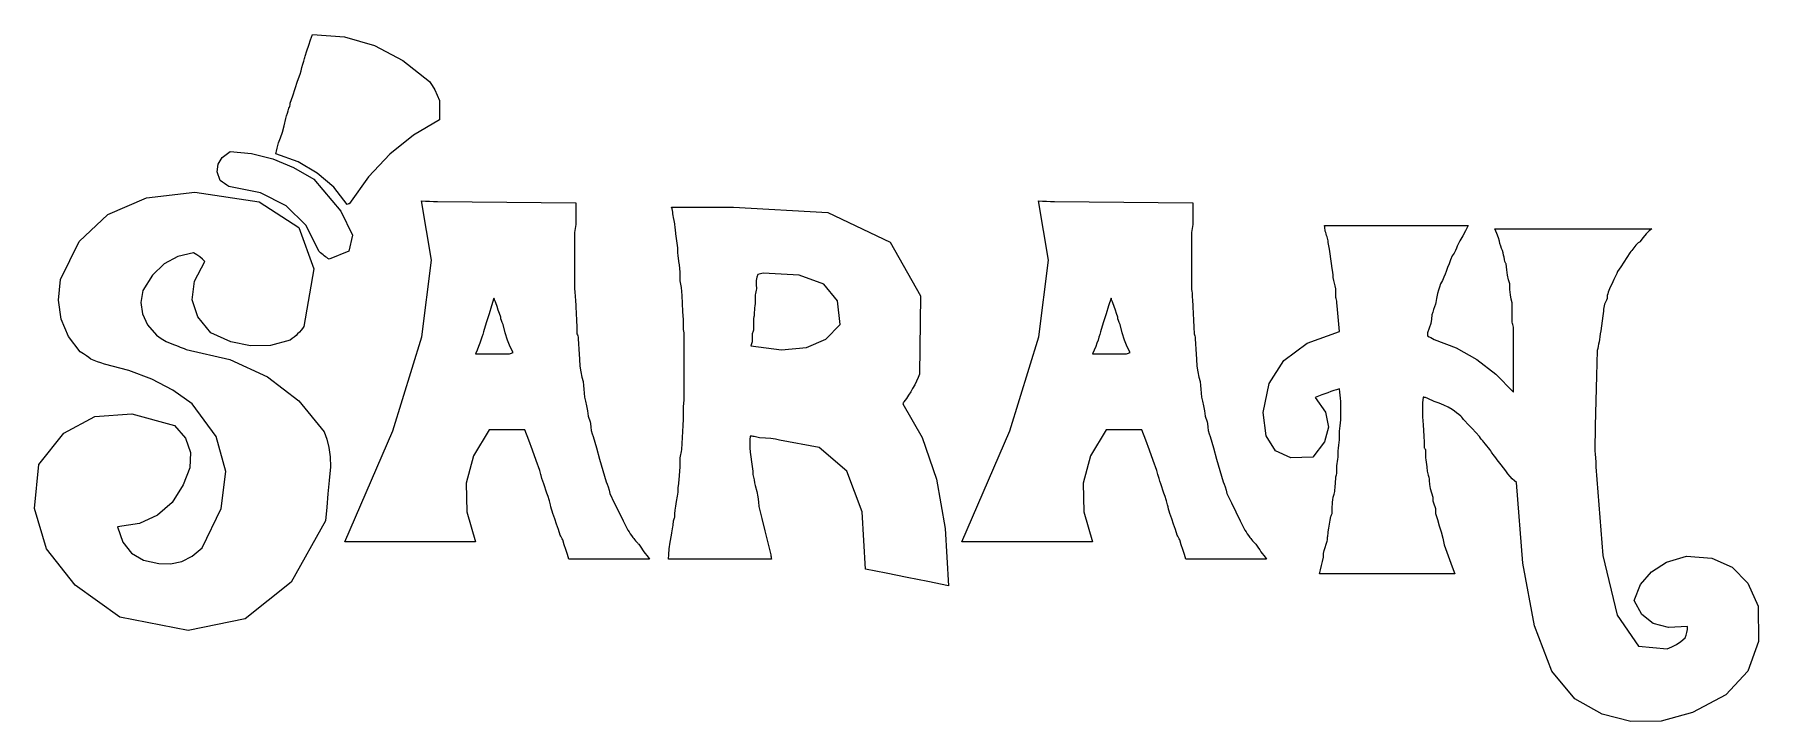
# Model space of a CAD drawing. Extents: x 2 to 63, y 1.1 to 25.5.
import ezdxf

# ---------------------------------------------------------------- set-up
doc = ezdxf.new("R2010")
doc.units = 0
doc.layers.add('Layer_1', color=7, linetype='CONTINUOUS')

msp = doc.modelspace()

# ---------------------------------------------------------------- linework, layer by layer
at = {"layer": 'Layer_1', "color": 7}
for points in [[(11.620362, 24.692259), (11.686114, 24.884037), (11.751867, 25.075813), (11.817619, 25.267591), (11.883371, 25.459367), (13.01348, 25.371686), (14.080581, 25.06484), (15.084673, 24.538826), (16.025758, 23.793646), (16.121639, 23.652543), (16.212046, 23.492269), (16.296978, 23.312824), (16.376437, 23.114207), (16.376437, 22.944349), (16.376437, 22.774488), (16.376437, 22.60463), (16.376437, 22.434769), (15.454529, 21.896413), (14.617556, 21.223818), (13.865518, 20.416987), (13.198415, 19.47592), (13.176497, 19.46497), (13.15458, 19.454019), (13.132662, 19.443069), (13.110745, 19.432119), (12.632666, 20.045797), (12.053223, 20.549894), (11.372416, 20.94441), (10.590245, 21.229344), (10.612162, 21.327972), (10.634079, 21.4266), (10.655997, 21.525229), (10.677914, 21.623857), (10.75188, 21.800559), (10.82037, 22.001922), (10.883385, 22.227948), (10.940923, 22.478637), (10.968321, 22.571788), (10.995716, 22.664935), (11.023114, 22.758082), (11.05051, 22.851233), (11.069681, 22.878608), (11.083377, 22.916959), (11.091598, 22.966278), (11.094336, 23.02656), (11.182005, 23.284088), (11.269675, 23.541619), (11.357345, 23.799147), (11.445014, 24.056677), (11.47789, 24.171742), (11.510766, 24.28681), (11.543642, 24.401874), (11.576518, 24.516942), (11.587477, 24.560777), (11.598436, 24.604612), (11.609395, 24.648446), (11.620353, 24.692281)], [(8.61767, 20.286885), (8.516299, 20.589611), (8.540953, 20.862204), (8.691637, 21.104669), (8.968347, 21.317002), (9.728602, 21.238914), (10.475162, 21.048502), (11.208026, 20.745773), (11.927196, 20.33072), (12.890184, 19.200598), (13.302503, 18.352664), (13.164152, 17.786924), (12.47513, 17.503376), (12.43129, 17.526659), (12.387453, 17.55268), (12.34362, 17.581447), (12.299791, 17.61296), (12.255951, 17.647199), (12.212114, 17.684184), (12.168281, 17.72391), (12.124452, 17.766381), (11.645004, 18.699233), (10.951865, 19.39374), (10.045035, 19.849898), (8.924513, 20.067709), (8.847802, 20.122502), (8.771091, 20.177296), (8.69438, 20.232089), (8.617669, 20.286883)], [(2.962981, 16.780099), (3.630091, 18.123903), (4.64514, 19.086893), (6.008128, 19.669078), (7.719056, 19.870452), (9.998459, 19.532093), (11.401171, 18.626631), (11.92719, 17.154058), (11.576517, 15.114379), (11.529937, 15.048621), (11.477882, 14.982866), (11.420351, 14.917117), (11.357343, 14.85137), (11.299805, 14.796571), (11.23679, 14.741786), (11.1683, 14.686978), (11.094335, 14.632199), (10.392974, 14.443167), (9.691616, 14.423976), (8.990261, 14.574654), (8.288908, 14.895205), (7.82316, 15.455461), (7.631382, 16.062298), (7.713574, 16.71571), (8.069734, 17.415703), (7.987541, 17.500627), (7.894391, 17.580075), (7.790284, 17.654048), (7.675221, 17.722547), (7.119065, 17.597886), (6.634142, 17.333503), (6.220452, 16.929406), (5.877995, 16.385586), (5.809501, 15.96641), (5.867033, 15.563676), (6.050592, 15.177385), (6.360177, 14.807535), (6.523185, 14.692454), (6.705373, 14.588342), (6.90674, 14.495208), (7.127286, 14.413025), (7.198518, 14.38565), (7.26975, 14.358274), (7.340981, 14.330899), (7.412212, 14.303523), (8.958754, 13.940501), (10.288864, 13.333666), (11.402543, 12.482992), (12.299791, 11.388506), (12.395674, 11.121383), (12.464164, 10.824146), (12.505261, 10.49674), (12.518966, 10.139221), (12.475131, 9.66252), (12.431296, 9.18579), (12.387461, 8.709088), (12.343627, 8.232387), (11.124467, 6.054365), (9.505318, 4.758485), (7.48618, 4.344804), (5.067052, 4.813293), (3.48215, 5.957111), (2.47532, 7.24063), (2.046561, 8.663905), (2.195873, 10.22688), (3.087636, 11.332344), (4.184875, 11.930937), (5.48759, 12.022744), (6.995783, 11.60768), (7.384813, 11.155616), (7.56563, 10.654277), (7.538235, 10.103605), (7.302626, 9.5036), (6.919069, 8.884433), (6.40401, 8.429632), (5.757448, 8.139225), (4.979383, 8.013213), (5.169788, 7.480349), (5.478001, 7.087214), (5.904021, 6.833806), (6.447848, 6.720099), (6.864275, 6.705141), (7.258788, 6.791445), (7.631384, 6.979123), (7.982066, 7.268146), (8.650542, 8.664018), (8.814921, 9.980415), (8.475203, 11.217395), (7.631387, 12.374901), (6.943726, 12.857078), (6.195795, 13.251596), (5.387592, 13.558428), (4.519117, 13.777602), (4.398572, 13.821431), (4.278026, 13.86526), (4.15748, 13.909118), (4.036935, 13.952947), (3.972551, 14.010492), (3.888991, 14.073484), (3.786253, 14.141979), (3.664339, 14.21595), (3.250648, 14.762529), (2.995858, 15.372095), (2.899969, 16.044687), (2.962982, 16.780297)], [(15.740832, 19.563589), (15.883295, 19.558114), (16.025758, 19.552639), (16.168222, 19.547164), (16.310685, 19.541689), (17.532579, 19.530739), (18.754474, 19.519788), (19.976369, 19.508838), (21.198263, 19.497888), (21.198263, 19.30611), (21.198263, 19.114334), (21.198263, 18.922555), (21.198263, 18.73078), (21.187305, 18.659547), (21.176346, 18.588314), (21.165387, 18.517084), (21.154429, 18.445851), (21.154429, 17.941751), (21.154429, 17.437652), (21.154429, 16.933552), (21.154429, 16.429452), (21.164013, 16.362323), (21.17086, 16.292462), (21.174972, 16.219863), (21.176355, 16.144526), (21.185939, 16.066441), (21.192785, 15.985618), (21.196897, 15.902061), (21.19828, 15.815766), (21.209239, 15.574675), (21.220198, 15.333583), (21.231156, 15.092492), (21.242115, 14.851401), (21.261289, 14.823997), (21.274986, 14.78564), (21.283207, 14.736325), (21.285944, 14.676071), (21.296903, 14.495251), (21.307862, 14.314431), (21.31882, 14.133611), (21.329779, 13.952791), (21.346213, 13.714427), (21.373608, 13.503465), (21.411965, 13.319936), (21.461285, 13.163783), (21.472243, 13.026792), (21.483202, 12.889801), (21.494161, 12.752811), (21.505119, 12.615848), (21.54621, 12.466525), (21.581823, 12.303513), (21.611962, 12.126785), (21.636625, 11.936398), (21.658542, 11.870641), (21.68046, 11.804883), (21.702377, 11.739125), (21.724295, 11.673395), (21.72977, 11.546), (21.746206, 11.426818), (21.773604, 11.315848), (21.811965, 11.213119), (21.927031, 10.813126), (22.042097, 10.413132), (22.157164, 10.013139), (22.27223, 9.613145), (22.31332, 9.529579), (22.348934, 9.432325), (22.379072, 9.321384), (22.403736, 9.196726), (22.562637, 8.873441), (22.721538, 8.550155), (22.880439, 8.226869), (23.03934, 7.903584), (23.083175, 7.837826), (23.12701, 7.772068), (23.170844, 7.706311), (23.214679, 7.640581), (23.247555, 7.602227), (23.280431, 7.563873), (23.313308, 7.525519), (23.346184, 7.487165), (23.368101, 7.465152), (23.390018, 7.443138), (23.411936, 7.421125), (23.433853, 7.399112), (23.477688, 7.333354), (23.521523, 7.267596), (23.565357, 7.201838), (23.609192, 7.136081), (23.658506, 7.070323), (23.70782, 7.004565), (23.757135, 6.938807), (23.806449, 6.873078), (23.094134, 6.873078), (22.381818, 6.873078), (21.669503, 6.873078), (20.957188, 6.873078), (20.902394, 7.042919), (20.847601, 7.212789), (20.792807, 7.382658), (20.738014, 7.552528), (20.716096, 7.596357), (20.694179, 7.640186), (20.672262, 7.684015), (20.650344, 7.727872), (20.584592, 7.919642), (20.51884, 8.111412), (20.453088, 8.303182), (20.387336, 8.494981), (20.365418, 8.571689), (20.343501, 8.648397), (20.321584, 8.725105), (20.299666, 8.801813), (20.288707, 8.845642), (20.277749, 8.889471), (20.26679, 8.9333), (20.255831, 8.977157), (20.217476, 9.092219), (20.179121, 9.207281), (20.140765, 9.322343), (20.10241, 9.437433), (20.069534, 9.536042), (20.036658, 9.634679), (20.003782, 9.733287), (19.970906, 9.831924), (19.959947, 9.875753), (19.948988, 9.919582), (19.938029, 9.963411), (19.927071, 10.007268), (19.795566, 10.368908), (19.664062, 10.730547), (19.532557, 11.092187), (19.401053, 11.453827), (19.083251, 11.453827), (18.765449, 11.453827), (18.447647, 11.453827), (18.129844, 11.453827), (17.581907, 10.531891), (17.318898, 9.563417), (17.340815, 8.548377), (17.647661, 7.48677), (16.491518, 7.48677), (15.335376, 7.48677), (14.179233, 7.48677), (13.023091, 7.48677), (14.729906, 11.422302), (15.751804, 14.74688), (16.088784, 17.46054), (15.740848, 19.563245)], [(37.572611, 19.563589), (37.715074, 19.558114), (37.857537, 19.552639), (38, 19.547164), (38.142463, 19.541689), (39.364358, 19.530739), (40.586254, 19.519788), (41.808146, 19.508838), (43.030041, 19.497888), (43.030041, 19.30611), (43.030041, 19.114334), (43.030041, 18.922555), (43.030041, 18.73078), (43.019091, 18.659547), (43.008141, 18.588314), (42.997191, 18.517084), (42.98624, 18.445851), (42.98624, 17.941751), (42.98624, 17.437652), (42.98624, 16.933552), (42.98624, 16.429452), (42.995808, 16.362323), (43.002666, 16.292462), (43.006786, 16.219863), (43.008197, 16.144526), (43.017765, 16.066441), (43.024623, 15.985618), (43.028743, 15.902061), (43.030154, 15.815766), (43.041104, 15.574675), (43.052055, 15.333583), (43.063005, 15.092492), (43.073955, 14.851401), (43.093118, 14.823997), (43.106806, 14.78564), (43.115018, 14.736325), (43.117841, 14.676071), (43.128791, 14.495251), (43.139741, 14.314431), (43.150691, 14.133611), (43.161641, 13.952791), (43.178067, 13.714427), (43.205471, 13.503465), (43.24383, 13.319936), (43.293151, 13.163783), (43.304102, 13.026792), (43.315052, 12.889801), (43.326002, 12.752811), (43.336952, 12.615848), (43.378041, 12.466525), (43.413655, 12.303513), (43.443793, 12.126785), (43.468459, 11.936398), (43.490388, 11.870641), (43.512317, 11.804883), (43.534245, 11.739125), (43.556174, 11.673395), (43.561649, 11.546), (43.578074, 11.426818), (43.605478, 11.315848), (43.643838, 11.213119), (43.758903, 10.813126), (43.87397, 10.413132), (43.989035, 10.013139), (44.104103, 9.613145), (44.145192, 9.529579), (44.180805, 9.432325), (44.210944, 9.321384), (44.23561, 9.196726), (44.394509, 8.873441), (44.553412, 8.550155), (44.712311, 8.226869), (44.871214, 7.903584), (44.915049, 7.837826), (44.958883, 7.772068), (45.002721, 7.706311), (45.046556, 7.640581), (45.079432, 7.602227), (45.112308, 7.563873), (45.145184, 7.525519), (45.17806, 7.487165), (45.199989, 7.465152), (45.221917, 7.443138), (45.243846, 7.421125), (45.265775, 7.399112), (45.309609, 7.333354), (45.353444, 7.267596), (45.397279, 7.201838), (45.441114, 7.136081), (45.490426, 7.070323), (45.539742, 7.004565), (45.589055, 6.938807), (45.63837, 6.873078), (44.926055, 6.873078), (44.213738, 6.873078), (43.501423, 6.873078), (42.789108, 6.873078), (42.734315, 7.042919), (42.679521, 7.212789), (42.624728, 7.382658), (42.569934, 7.552528), (42.548006, 7.596357), (42.526077, 7.640186), (42.504148, 7.684015), (42.48222, 7.727872), (42.416468, 7.919642), (42.350715, 8.111412), (42.284963, 8.303182), (42.219211, 8.494981), (42.197282, 8.571689), (42.175354, 8.648397), (42.153425, 8.725105), (42.131496, 8.801813), (42.120546, 8.845642), (42.109596, 8.889471), (42.098646, 8.9333), (42.087696, 8.977157), (42.049339, 9.092219), (42.010985, 9.207281), (41.972628, 9.322343), (41.934274, 9.437433), (41.901398, 9.536042), (41.868522, 9.634679), (41.835646, 9.733287), (41.80277, 9.831924), (41.791819, 9.875753), (41.780869, 9.919582), (41.769919, 9.963411), (41.758969, 10.007268), (41.627465, 10.368908), (41.49596, 10.730547), (41.364456, 11.092187), (41.232952, 11.453827), (40.91515, 11.453827), (40.597345, 11.453827), (40.279543, 11.453827), (39.961741, 11.453827), (39.413804, 10.531891), (39.150795, 9.563417), (39.172724, 8.548377), (39.47957, 7.48677), (38.323427, 7.48677), (37.167284, 7.48677), (36.011144, 7.48677), (34.855, 7.48677), (36.561816, 11.422302), (37.583714, 14.74688), (37.920693, 17.46054), (37.572758, 19.563245)], [(24.700937, 18.752646), (24.680389, 18.873183), (24.66258, 18.971809), (24.647513, 19.048522), (24.635185, 19.103324), (24.632448, 19.159481), (24.624229, 19.218381), (24.61053, 19.280027), (24.591353, 19.344416), (25.139288, 19.344416), (25.687223, 19.344416), (26.235158, 19.344416), (26.783093, 19.344416), (30.111793, 19.155369), (32.317227, 18.106072), (33.3994, 16.196523), (33.358311, 13.426724), (33.310362, 13.304804), (33.254197, 13.180146), (33.189816, 13.052751), (33.11722, 12.922618), (33.048722, 12.802081), (32.974749, 12.681516), (32.8953, 12.560979), (32.810377, 12.440442), (32.799427, 12.424073), (32.788476, 12.407704), (32.777526, 12.391335), (32.766576, 12.374966), (33.459708, 11.183198), (33.961065, 9.712002), (34.270651, 7.961349), (34.388462, 5.93124), (33.65423, 6.079181), (32.919998, 6.227122), (32.185763, 6.375091), (31.451531, 6.523032), (31.335091, 8.550375), (30.788526, 9.985955), (29.811834, 10.829799), (28.405015, 11.081852), (28.262549, 11.120206), (28.098167, 11.147582), (27.91187, 11.16395), (27.703657, 11.169313), (27.654343, 11.180319), (27.605029, 11.191326), (27.555715, 11.202333), (27.506401, 11.213339), (27.473524, 11.218702), (27.440648, 11.224064), (27.407772, 11.229426), (27.374896, 11.234788), (27.358457, 11.100535), (27.352976, 10.960807), (27.358457, 10.815604), (27.374896, 10.664925), (27.396814, 10.495084), (27.418731, 10.325214), (27.440648, 10.155345), (27.462566, 9.985503), (27.462566, 9.958128), (27.462566, 9.930752), (27.462566, 9.903377), (27.462566, 9.876001), (27.484483, 9.777364), (27.506401, 9.678756), (27.528318, 9.580119), (27.550235, 9.481483), (27.599547, 9.270522), (27.637902, 9.075986), (27.6653, 8.897904), (27.68174, 8.736275), (27.785847, 8.308878), (27.889955, 7.88148), (27.994063, 7.454111), (28.09817, 7.026714), (28.103648, 6.98836), (28.109126, 6.950006), (28.114607, 6.911652), (28.120085, 6.873298), (27.210513, 6.873298), (26.300941, 6.873298), (25.391369, 6.873298), (24.481798, 6.873298), (24.488647, 7.041784), (24.509196, 7.240412), (24.543442, 7.469182), (24.591386, 7.728092), (24.602345, 7.799325), (24.613304, 7.870558), (24.624262, 7.941763), (24.635221, 8.012996), (24.640699, 8.067803), (24.64618, 8.122583), (24.651658, 8.17739), (24.657136, 8.23217), (24.668094, 8.265048), (24.679053, 8.297927), (24.690012, 8.330806), (24.70097, 8.363685), (24.705079, 8.48013), (24.717407, 8.610263), (24.737955, 8.754083), (24.766722, 8.91162), (24.777681, 8.977377), (24.788639, 9.043135), (24.799598, 9.108865), (24.810557, 9.174622), (24.816038, 9.25133), (24.821516, 9.328067), (24.826993, 9.404775), (24.832474, 9.481483), (24.842061, 9.537645), (24.848911, 9.596545), (24.85302, 9.658182), (24.854403, 9.722557), (24.86399, 9.799265), (24.87084, 9.875973), (24.874949, 9.952681), (24.876332, 10.029417), (24.881812, 10.056793), (24.88729, 10.084168), (24.892768, 10.111544), (24.898249, 10.138919), (24.898249, 10.221102), (24.898249, 10.303314), (24.898249, 10.385497), (24.898249, 10.46768), (24.909208, 10.522488), (24.920166, 10.577267), (24.931125, 10.632074), (24.942084, 10.686854), (24.947562, 10.758087), (24.95304, 10.82932), (24.95852, 10.900552), (24.963998, 10.971785), (24.974957, 11.185484), (24.985916, 11.399183), (24.996874, 11.612853), (25.007833, 11.826552), (25.007833, 11.930664), (25.007833, 12.034775), (25.007833, 12.138859), (25.007833, 12.242971), (25.013311, 12.303253), (25.018789, 12.363536), (25.02427, 12.42379), (25.029748, 12.484073), (25.029748, 13.086815), (25.029748, 13.689529), (25.029748, 14.292271), (25.029748, 14.894987), (25.020158, 14.949775), (25.013308, 15.004566), (25.009199, 15.059362), (25.007816, 15.114161), (25.007816, 15.170318), (25.007816, 15.22922), (25.007816, 15.290863), (25.007816, 15.355252), (24.991379, 15.640178), (24.974943, 15.925104), (24.958506, 16.21003), (24.94207, 16.494956), (24.931111, 16.551113), (24.920152, 16.610015), (24.909194, 16.671658), (24.898235, 16.736047), (24.898234, 16.804531), (24.898234, 16.878502), (24.898234, 16.957953), (24.898235, 17.042891), (24.881798, 17.168914), (24.865362, 17.29494), (24.848925, 17.420964), (24.832488, 17.54699), (24.822898, 17.600409), (24.816049, 17.651091), (24.81194, 17.699037), (24.810557, 17.744247), (24.810556, 17.794925), (24.810556, 17.837386), (24.810556, 17.871636), (24.810557, 17.897657), (24.788639, 18.062037), (24.766722, 18.226418), (24.744805, 18.390798), (24.722887, 18.555178), (24.717407, 18.604494), (24.711929, 18.653806), (24.706451, 18.703122), (24.70097, 18.752438)], [(47.716257, 18.489635), (47.710781, 18.538951), (47.705306, 18.588263), (47.699831, 18.637579), (47.694356, 18.686894), (48.965564, 18.686894), (50.236775, 18.686894), (51.507983, 18.686894), (52.779191, 18.686894), (52.680562, 18.506074), (52.581934, 18.325255), (52.483306, 18.144438), (52.384678, 17.963618), (52.365487, 17.892379), (52.32987, 17.810188), (52.277817, 17.71704), (52.20933, 17.61294), (52.154537, 17.475958), (52.099743, 17.338973), (52.04495, 17.201988), (51.990157, 17.065005), (51.961387, 16.963631), (51.918921, 16.856782), (51.862759, 16.744457), (51.7929, 16.626658), (51.760024, 16.51159), (51.727148, 16.396525), (51.694272, 16.281461), (51.661396, 16.166393), (51.650446, 16.100641), (51.639495, 16.034889), (51.628545, 15.969137), (51.617595, 15.903384), (51.584719, 15.810237), (51.551843, 15.717087), (51.518967, 15.623939), (51.486091, 15.530789), (51.476495, 15.375993), (51.447728, 15.218459), (51.399784, 15.058188), (51.332666, 14.895185), (51.332666, 14.867781), (51.332666, 14.840377), (51.332666, 14.812974), (51.332666, 14.78557), (51.39294, 14.752688), (51.453212, 14.719809), (51.513486, 14.68693), (51.573757, 14.654052), (52.349081, 14.356787), (53.075092, 13.947226), (53.751793, 13.425312), (54.379182, 12.791074), (54.379182, 13.366413), (54.379182, 13.941751), (54.379182, 14.517089), (54.379182, 15.092413), (54.368232, 15.136248), (54.357281, 15.180083), (54.346331, 15.223917), (54.335381, 15.267752), (54.335381, 15.437613), (54.335381, 15.607472), (54.335381, 15.777333), (54.335381, 15.947191), (54.297021, 16.080058), (54.269617, 16.237589), (54.253192, 16.419778), (54.247717, 16.62663), (54.206617, 16.769087), (54.171001, 16.933464), (54.140865, 17.119765), (54.116227, 17.327986), (54.105277, 17.349914), (54.094326, 17.371843), (54.083376, 17.393772), (54.072426, 17.4157), (54.060093, 17.492406), (54.045022, 17.569114), (54.027214, 17.645827), (54.006668, 17.722544), (53.983385, 17.800618), (53.957364, 17.881435), (53.928597, 17.964998), (53.897095, 18.051304), (53.877904, 18.141706), (53.842288, 18.259511), (53.790235, 18.404717), (53.721748, 18.577324), (55.108023, 18.577324), (56.494299, 18.577324), (57.880575, 18.577324), (59.26685, 18.577324), (59.175063, 18.499236), (59.075063, 18.396496), (58.966848, 18.269101), (58.850417, 18.117057), (58.836701, 18.104723), (58.81751, 18.089653), (58.792844, 18.071845), (58.762714, 18.051299), (58.738048, 18.025278), (58.707909, 17.99103), (58.672295, 17.948567), (58.631207, 17.897888), (58.598331, 17.854054), (58.565455, 17.810219), (58.532578, 17.766384), (58.499702, 17.722549), (58.390115, 17.558169), (58.280529, 17.393789), (58.170942, 17.229408), (58.061355, 17.065028), (58.028479, 16.993798), (57.995603, 16.922565), (57.962727, 16.851335), (57.929851, 16.780102), (57.891497, 16.697913), (57.85314, 16.615722), (57.814786, 16.533533), (57.776429, 16.451341), (57.7545, 16.39107), (57.732572, 16.330796), (57.710643, 16.270524), (57.688714, 16.21025), (57.688714, 16.182847), (57.688714, 16.155443), (57.688714, 16.128039), (57.688714, 16.100635), (57.666786, 16.051322), (57.644857, 16.002007), (57.622928, 15.952694), (57.601, 15.903379), (57.590049, 15.843107), (57.579099, 15.782833), (57.568149, 15.722562), (57.557199, 15.662288), (57.53527, 15.486949), (57.513341, 15.31161), (57.491413, 15.136271), (57.469484, 14.960932), (57.448938, 14.854079), (57.43113, 14.752711), (57.416059, 14.656812), (57.403726, 14.566416), (57.391393, 14.489708), (57.376322, 14.413), (57.358514, 14.336292), (57.337968, 14.259584), (57.31604, 13.371939), (57.294111, 12.484265), (57.272182, 11.59662), (57.250254, 10.708946), (57.269417, 10.591147), (57.283104, 10.456893), (57.291317, 10.306215), (57.294139, 10.139111), (57.542074, 7.007658), (58.044802, 4.889891), (58.802324, 3.785781), (59.814641, 3.695385), (59.985862, 3.761143), (60.148868, 3.848801), (60.303664, 3.958388), (60.450245, 4.089904), (60.488593, 4.180299), (60.515997, 4.276199), (60.53245, 4.377573), (60.537925, 4.484422), (59.861219, 4.451543), (59.3215, 4.594009), (58.918769, 4.911791), (58.653028, 5.404946), (58.874934, 5.972072), (59.255747, 6.424107), (59.795466, 6.761081), (60.494091, 6.982992), (61.392695, 6.913142), (62.115965, 6.593977), (62.663903, 6.025497), (63.036509, 5.207701), (63.047459, 3.952941), (62.663903, 2.906377), (61.885838, 2.068035), (60.713267, 1.43789), (59.598213, 1.13927), (58.532477, 1.120079), (57.516062, 1.380345), (56.548963, 1.920066), (55.738014, 2.900873), (55.124325, 4.506294), (54.707897, 6.736414), (54.488726, 9.591149), (54.412013, 9.651403), (54.335299, 9.722636), (54.258591, 9.804819), (54.181883, 9.897981), (54.103798, 9.999355), (54.022978, 10.106204), (53.939417, 10.218529), (53.853122, 10.336328), (53.80381, 10.396611), (53.754494, 10.456865), (53.705181, 10.517148), (53.655866, 10.577431), (53.628462, 10.62126), (53.601058, 10.665089), (53.573655, 10.708946), (53.546251, 10.752775), (53.491457, 10.818533), (53.436664, 10.884291), (53.38187, 10.95002), (53.327077, 11.015778), (53.288723, 11.065082), (53.250366, 11.114387), (53.212012, 11.163719), (53.173655, 11.213023), (53.042151, 11.355489), (52.910647, 11.497955), (52.779143, 11.640421), (52.647638, 11.782886), (52.614762, 11.82124), (52.581886, 11.859594), (52.54901, 11.897948), (52.516134, 11.936302), (52.439423, 11.996585), (52.362712, 12.056839), (52.286002, 12.117122), (52.209291, 12.177405), (52.062713, 12.25273), (51.907923, 12.325317), (51.744914, 12.395196), (51.573687, 12.462308), (51.496976, 12.495187), (51.420265, 12.528066), (51.343552, 12.560945), (51.266841, 12.593824), (51.244912, 12.599186), (51.222983, 12.604548), (51.201055, 12.60991), (51.179126, 12.615273), (51.162672, 12.405666), (51.157197, 12.171422), (51.162672, 11.912539), (51.179126, 11.628991), (51.190076, 11.426242), (51.201026, 11.223494), (51.211977, 11.020773), (51.222927, 10.818025), (51.233877, 10.801656), (51.244827, 10.785287), (51.255778, 10.768918), (51.266728, 10.752549), (51.266728, 10.681317), (51.266728, 10.610084), (51.266728, 10.538851), (51.266728, 10.467618), (51.277678, 10.385435), (51.288628, 10.303223), (51.299578, 10.22104), (51.310529, 10.138857), (51.316004, 10.089525), (51.321479, 10.040221), (51.326954, 9.990916), (51.332429, 9.941584), (51.361193, 9.849805), (51.381739, 9.771743), (51.394072, 9.707339), (51.398193, 9.656681), (51.406405, 9.521073), (51.431071, 9.377224), (51.472169, 9.225163), (51.529705, 9.064889), (51.529705, 9.03201), (51.529705, 8.999159), (51.529705, 8.96628), (51.529705, 8.933401), (51.551634, 8.867644), (51.573563, 8.801886), (51.595491, 8.736128), (51.61742, 8.67037), (51.61742, 8.626541), (51.61742, 8.582712), (51.61742, 8.538883), (51.61742, 8.495054), (51.683172, 8.27588), (51.748924, 8.056706), (51.814676, 7.837533), (51.880429, 7.618359), (51.891379, 7.558076), (51.902329, 7.497793), (51.913279, 7.437539), (51.924229, 7.377256), (52.017377, 7.119729), (52.110527, 6.862201), (52.203675, 6.604673), (52.296825, 6.347145), (51.102328, 6.347145), (49.907828, 6.347145), (48.713331, 6.347145), (47.518834, 6.347145), (47.55171, 6.495086), (47.584586, 6.643027), (47.617462, 6.790968), (47.650338, 6.938909), (47.650338, 6.971788), (47.650338, 7.004667), (47.650338, 7.037545), (47.650338, 7.070424), (47.683214, 7.180011), (47.71609, 7.289598), (47.748966, 7.399185), (47.781842, 7.508772), (47.791438, 7.560814), (47.798296, 7.60738), (47.802416, 7.648472), (47.803827, 7.684088), (47.813423, 7.726563), (47.820281, 7.766271), (47.824401, 7.803271), (47.825812, 7.837533), (47.847741, 7.974523), (47.86967, 8.111486), (47.891598, 8.248476), (47.913527, 8.385467), (47.924477, 8.412843), (47.935428, 8.440218), (47.946378, 8.467594), (47.957328, 8.494969), (47.957325, 8.551131), (47.957325, 8.610031), (47.957325, 8.671669), (47.957328, 8.736043), (47.968278, 8.814134), (47.979228, 8.894935), (47.990179, 8.978501), (48.001129, 9.064804), (48.012079, 9.103158), (48.023029, 9.141512), (48.03398, 9.179894), (48.04493, 9.218248), (48.054525, 9.274411), (48.061383, 9.33331), (48.065504, 9.394948), (48.066915, 9.459323), (48.07651, 9.537413), (48.083368, 9.618214), (48.087489, 9.70178), (48.0889, 9.788083), (48.09985, 9.826437), (48.1108, 9.864791), (48.121751, 9.903145), (48.132701, 9.941499), (48.132698, 9.997661), (48.132698, 10.056561), (48.132698, 10.118199), (48.132701, 10.182602), (48.143651, 10.25931), (48.154601, 10.336018), (48.165552, 10.412726), (48.176502, 10.489434), (48.176502, 10.544213), (48.176502, 10.599021), (48.176502, 10.6538), (48.176502, 10.708607), (48.187452, 10.807244), (48.198402, 10.905853), (48.209352, 11.004489), (48.220303, 11.103126), (48.2203, 11.179834), (48.2203, 11.256542), (48.2203, 11.33325), (48.220303, 11.409986), (48.231253, 11.500382), (48.242203, 11.596253), (48.253153, 11.697627), (48.264104, 11.804476), (48.264104, 11.968843), (48.264104, 12.133237), (48.264104, 12.297603), (48.264104, 12.461998), (48.253153, 12.571585), (48.242203, 12.681171), (48.231253, 12.790758), (48.220303, 12.900345), (48.120303, 12.875792), (48.017565, 12.845679), (47.912088, 12.810062), (47.803872, 12.768971), (47.702504, 12.733354), (47.595655, 12.692235), (47.483327, 12.645668), (47.365522, 12.593626), (47.729899, 12.075833), (47.836746, 11.552537), (47.686064, 11.023793), (47.277853, 10.489547), (46.502526, 10.456668), (45.951851, 10.70872), (45.625831, 11.245705), (45.524462, 12.06762), (45.734049, 13.093611), (46.253217, 13.914144), (47.081968, 14.529191), (48.220303, 14.938788), (48.198374, 15.196316), (48.176445, 15.453847), (48.154517, 15.711375), (48.132588, 15.968905), (48.121638, 16.01274), (48.110688, 16.056575), (48.099737, 16.100409), (48.088787, 16.144244), (48.088787, 16.220955), (48.088787, 16.297666), (48.088787, 16.374377), (48.088787, 16.451087), (48.066858, 16.549716), (48.04493, 16.648344), (48.023001, 16.746972), (48.001072, 16.8456), (47.99825, 16.940114), (47.990038, 17.026409), (47.97635, 17.104494), (47.957187, 17.174361), (47.935258, 17.344219), (47.91333, 17.51408), (47.891401, 17.683939), (47.869472, 17.8538), (47.858522, 17.914071), (47.847572, 17.974345), (47.836622, 18.034617), (47.825671, 18.094891), (47.814721, 18.144203), (47.803771, 18.193519), (47.792821, 18.242832), (47.78187, 18.292147), (47.765445, 18.34146), (47.74902, 18.390775), (47.732594, 18.440088), (47.716169, 18.489404)], [(30.552914, 15.179902), (30.457023, 16.025084), (29.972098, 16.610004), (29.098143, 16.934655), (27.835157, 16.999044), (27.785843, 16.988094), (27.736529, 16.977144), (27.687215, 16.966194), (27.637901, 16.955244), (27.602283, 16.857979), (27.583106, 16.741539), (27.580368, 16.605929), (27.594067, 16.451144), (27.583109, 16.39635), (27.57215, 16.341557), (27.561191, 16.286764), (27.550232, 16.23197), (27.550232, 16.155259), (27.550232, 16.078548), (27.550232, 16.001838), (27.550232, 15.925127), (27.539274, 15.848416), (27.528315, 15.771705), (27.517356, 15.694994), (27.506398, 15.618284), (27.506398, 15.585407), (27.506398, 15.552531), (27.506398, 15.519655), (27.506398, 15.486779), (27.50092, 15.459375), (27.495439, 15.431972), (27.489961, 15.404568), (27.484483, 15.377164), (27.484483, 15.278536), (27.484483, 15.179908), (27.484483, 15.08128), (27.484483, 14.982651), (27.473524, 14.949775), (27.462566, 14.916899), (27.451607, 14.884023), (27.440648, 14.851147), (27.440648, 14.779914), (27.440648, 14.708684), (27.440648, 14.637451), (27.440648, 14.566218), (27.42969, 14.533339), (27.418731, 14.500461), (27.407772, 14.467582), (27.396814, 14.434703), (28.473502, 14.292237), (29.358415, 14.368945), (30.051553, 14.664855), (30.552918, 15.179908)], [(18.370935, 15.946875), (18.354498, 15.99071), (18.338059, 16.034544), (18.321622, 16.078379), (18.305186, 16.122214), (18.217516, 15.842766), (18.129846, 15.563321), (18.042177, 15.283873), (17.954507, 15.004428), (17.931218, 14.923602), (17.905192, 14.834561), (17.876426, 14.737313), (17.844923, 14.631846), (17.807935, 14.519494), (17.762729, 14.401694), (17.709306, 14.278419), (17.647666, 14.14967), (17.949031, 14.14967), (18.250394, 14.14967), (18.551759, 14.14967), (18.853123, 14.14967), (18.885999, 14.160676), (18.918875, 14.171683), (18.951751, 14.18269), (18.984627, 14.193696), (18.880516, 14.395034), (18.787366, 14.626541), (18.705177, 14.888183), (18.633949, 15.179964), (18.59559, 15.253929), (18.568192, 15.322419), (18.551755, 15.385433), (18.54628, 15.442973), (18.502445, 15.568996), (18.458611, 15.695023), (18.414776, 15.821046), (18.370941, 15.947072)], [(40.202843, 15.946875), (40.18639, 15.99071), (40.169965, 16.034544), (40.153511, 16.078379), (40.137086, 16.122214), (40.049416, 15.842766), (39.961747, 15.563321), (39.874077, 15.283873), (39.786408, 15.004428), (39.763124, 14.923602), (39.737103, 14.834561), (39.708339, 14.737313), (39.676835, 14.631846), (39.639847, 14.519494), (39.59464, 14.401694), (39.541219, 14.278419), (39.479578, 14.14967), (39.780944, 14.14967), (40.082306, 14.14967), (40.383672, 14.14967), (40.685034, 14.14967), (40.71791, 14.160676), (40.750786, 14.171683), (40.783662, 14.18269), (40.816538, 14.193696), (40.71243, 14.395034), (40.619279, 14.626541), (40.537088, 14.888183), (40.46586, 15.179964), (40.427504, 15.253929), (40.4001, 15.322419), (40.383674, 15.385433), (40.378199, 15.442973), (40.334365, 15.568996), (40.29053, 15.695023), (40.246695, 15.821046), (40.20286, 15.947072)]]:
    msp.add_lwpolyline(points, dxfattribs=at)

doc.saveas('drawing.dxf')
